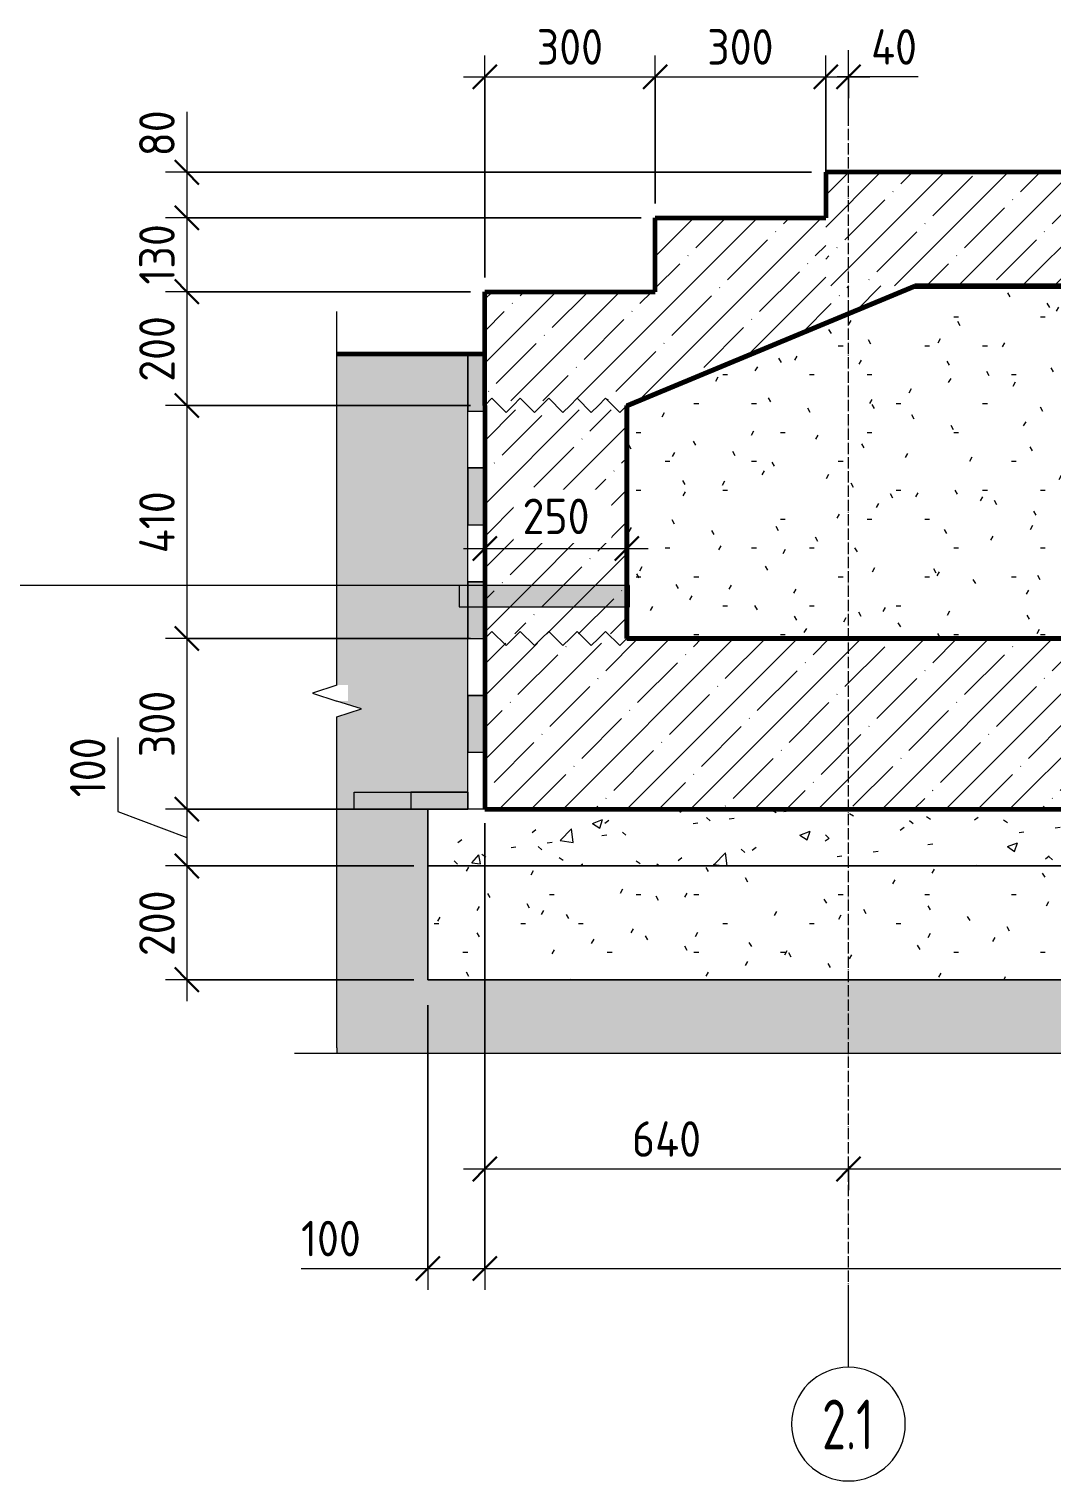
# Model space of a CAD drawing. Header units: millimetres. Extents: x 573 to 56472, y -2796 to 52567.
# Drawn here: x 12246 to 14046, y -2372 to 182 of the extents above; entities that cross this region are included whole.
import ezdxf

# ---------------------------------------------------------------- set-up
doc = ezdxf.new("R2010")
doc.units = ezdxf.units.MM
for name, pattern in [('01 Штриховая _2 мм_', [3, 2, -1]), ('01 Штриховая _4 мм_', [6, 3.5, -2.5]), ('02 Штрихпунктирная _20 мм_', [25, 20, -2.5, 0, -2.5])]:
    doc.linetypes.add(name, pattern=pattern)
for name, color, linetype, lineweight in [('AA_Dim', 7, 'Continuous', 9), ('AA_Dim-25', 7, 'Continuous', 9), ('AA_Linii', 7, 'Continuous', 9), ('AA_Oformlenie', 7, 'Continuous', 9), ('AA_Vinoska', 7, 'Continuous', 9), ('AF_Element', 7, 'Continuous', 20), ('AF_Element_Гидроизоляция', 253, 'Continuous', 20), ('AF_Lestnica', 7, '01 Штриховая _2 мм_', 9), ('AF_Perekritie', 7, 'Continuous', 60), ('AF_Perekritie_Гидроизоляция', 253, 'Continuous', 20), ('AF_Perekritie_Опалубка', 253, 'Continuous', 20), ('AF_Pokritie', 7, 'Continuous', 9), ('AF_Stena', 7, 'Continuous', 60), ('AF_Stena_Опалубка', 253, 'Continuous', 20), ('KR_Fundament', 7, 'Continuous', 20), ('Оси', 7, 'Continuous', 9)]:
    doc.layers.add(name, color=color, linetype=linetype, lineweight=lineweight)
doc.styles.add('ISOCPEUR_4', font='isocpeur.TTF', dxfattribs={"width": 0.7, "height": 87.5})
doc.styles.add('ISOCPEUR_5', font='isocpeur.TTF', dxfattribs={"width": 0.9, "height": 62.5})
doc.dimstyles.new('01_Точн_3_знака__непрозр__2', dxfattribs={"dimscale": 304.8, "dimtxt": 62.672186, "dimasz": 0.139436, "dimexe": 0.123031, "dimexo": 0.082021, "dimgap": 0.020505, "dimtad": 1, "dimdec": 3, "dimrnd": 0.001, "dimdsep": 46, "dimtxsty": 'ISOCPEUR_5', "dimblk1": 'OBLIQUE', "dimblk2": 'OBLIQUE', "dimsah": 1, "dimcen": 0.09, "dimdle": 0.123031, "dimazin": 0, "dimtfac": 1, "dimtdec": 4, "dimtix": 1, "dimtmove": 0, "dimatfit": 3, "dimfxl": 1, "dimtvp": 1, "dimtfill": 1, "dimtolj": 1, "dimtzin": 0, "dimlwd": 18, "dimlwe": 18, "dimarcsym": 2})
doc.dimstyles.new('03_Осевые_Точн_3_знака__прозр_', dxfattribs={"dimscale": 304.8, "dimtxt": 62.672186, "dimasz": 0.139436, "dimexe": 0.123031, "dimexo": 0.082021, "dimgap": 0.008202, "dimtad": 1, "dimdec": 3, "dimrnd": 0.001, "dimdsep": 46, "dimtxsty": 'ISOCPEUR_5', "dimblk1": 'OBLIQUE', "dimblk2": 'OBLIQUE', "dimsah": 1, "dimcen": 0.09, "dimdle": 0.123031, "dimazin": 0, "dimtfac": 1, "dimtdec": 4, "dimtix": 1, "dimtmove": 1, "dimatfit": 3, "dimfxl": 1, "dimtvp": 1, "dimtolj": 1, "dimtzin": 0, "dimlwd": 18, "dimlwe": 18, "dimarcsym": 2})
doc.dimstyles.new('03_Осевые_Точн_3_знака__прозр__1', dxfattribs={"dimscale": 304.8, "dimtxt": 62.672186, "dimasz": 0.139436, "dimexe": 0.123031, "dimexo": 0.082021, "dimgap": 0.008202, "dimtad": 1, "dimdec": 3, "dimrnd": 0.001, "dimdsep": 46, "dimtxsty": 'ISOCPEUR_5', "dimblk1": 'OBLIQUE', "dimblk2": 'OBLIQUE', "dimsah": 1, "dimcen": 0.09, "dimdle": 0.123031, "dimazin": 0, "dimtfac": 1, "dimtdec": 4, "dimtix": 1, "dimtmove": 0, "dimatfit": 3, "dimfxl": 1, "dimtvp": 1, "dimtolj": 1, "dimtzin": 0, "dimlwd": 18, "dimlwe": 18, "dimarcsym": 2})
pattern_1 = [(45, (14706.296, -680), (-56.1266, 56.1266), []), (45, (14762.42, -680), (-56.1266, 56.1266), [99.219, -19.844, 0.8382, -19.006])]
pattern_2 = [(0, (4018.137, -680), (203.2, 50.8), [8.382, -144.018, 8.382, -144.018, -812.8]), (0, (4018.137, -680), (203.2, 50.8), [-304.8, 8.382, -296.418, 8.382, -144.018, -355.6]), (0, (4018.137, -680), (203.2, 50.8), [-762, 8.382, -93.218, 8.382, -245.618]), (120, (4094.337, -654.6), (-145.5941, 150.5764), [8.382, -144.018, 8.382, -144.018, -812.8]), (120, (4094.337, -654.6), (-145.5941, 150.5764), [-304.8, 8.382, -296.418, 8.382, -144.018, -355.6]), (120, (4094.337, -654.6), (-145.5941, 150.5764), [-762, 8.382, -93.218, 8.382, -245.618]), (240, (4119.737, -553), (-57.6059, -201.3764), [8.382, -144.018, 8.382, -144.018, -812.8]), (240, (4119.737, -553), (-57.6059, -201.3764), [-304.8, 8.382, -296.418, 8.382, -144.018, -355.6]), (240, (4119.737, -553), (-57.6059, -201.3764), [-762, 8.382, -93.218, 8.382, -245.618])]

# ---------------------------------------------------------------- blocks, each defined once
blk = doc.blocks.new('Лестницы 1 - Лестницы 1-3665533-Сечение 1')
at = {"layer": 'AF_Lestnica', "linetype": 'Continuous'}
h = blk.add_hatch(dxfattribs=at)
h.set_pattern_fill('FP_2', color=256, style=0, pattern_type=2)
h.set_pattern_definition([(45, (4018.14, -680), (-56.1266, 56.1266), []), (45, (4074.264, -680), (-56.1266, 56.1266), [99.219, -19.844, 0.8382, -19.006])])
h.paths.add_polyline_path([(2610.1, -480), (3117, -270), (2960.1, -270), (2960.1, -150), (2660.1, -150), (2660.1, -280), (2360.1, -280), (2360.1, -472), (2610.1, -472)])
at = {"layer": 'AF_Lestnica'}
for p, q in [((2960.1, -150), (2660.1, -150)), ((2660.1, -150), (2660.1, -280)), ((2360.1, -280), (2360.1, -480)), ((2660.1, -280), (2360.1, -280)), ((2610.1, -480), (3117, -270))]:
    blk.add_line(p, q, dxfattribs=at)
blk = doc.blocks.new('Обобщенные модели 1 - Обобщенные модели 1-3680036-Сечение 1')
at = {"layer": 'AF_Element', "lineweight": 9}
h = blk.add_hatch(dxfattribs=at)
h.set_pattern_fill('FP_3', color=256, style=0, pattern_type=2)
h.set_pattern_definition(pattern_2)
h.paths.add_polyline_path([(2260.1, -1490), (5510.1, -1490), (5510.1, -1290), (2260.1, -1290)])
at = {"layer": 'AF_Element'}
for p, q in [((5510.1, -1290), (2260.1, -1290)), ((2260.1, -1290), (2260.1, -1490)), ((5510.1, -1490), (5510.1, -1290)), ((2260.1, -1490), (5510.1, -1490))]:
    blk.add_line(p, q, dxfattribs=at)
blk = doc.blocks.new('Грунт - Грунт-3689481-Сечение 1')
at = {"layer": 'AF_Perekritie', "lineweight": 9}
h = blk.add_hatch(dxfattribs=at)
h.set_pattern_fill('FP_3', color=256, style=0, pattern_type=2)
h.set_pattern_definition(pattern_2)
h.paths.add_polyline_path([(2610.1, -890), (5510.1, -890), (5510.1, -270), (3117, -270), (2610.1, -480), (2610.1, -882)])
at = {"layer": 'AF_Perekritie'}
for p, q in [((3117, -270), (2610.1, -480)), ((5510.1, -270), (3117, -270)), ((5510.1, -890), (5510.1, -270)), ((2610.1, -480), (2610.1, -890)), ((2610.1, -890), (5510.1, -890))]:
    blk.add_line(p, q, dxfattribs=at)
blk = doc.blocks.new('Последовательность узлов - 3мм масшт20 маскировка-904226-Сечение 1')
at = {"layer": 'AA_Oformlenie'}
for p, q in [((2360.1, -890), (2372.6, -877.5)), ((2397.6, -902.5), (2372.6, -877.5)), ((2410.1, -890), (2397.6, -902.5)), ((2410.1, -890), (2422.6, -877.5)), ((2447.6, -902.5), (2422.6, -877.5)), ((2460.1, -890), (2447.6, -902.5)), ((2460.1, -890), (2472.6, -877.5)), ((2497.6, -902.5), (2472.6, -877.5)), ((2510.1, -890), (2497.6, -902.5)), ((2510.1, -890), (2522.6, -877.5)), ((2547.6, -902.5), (2522.6, -877.5)), ((2560.1, -890), (2547.6, -902.5)), ((2560.1, -890), (2572.6, -877.5)), ((2597.6, -902.5), (2572.6, -877.5)), ((2610.1, -890), (2597.6, -902.5))]:
    blk.add_line(p, q, dxfattribs=at)
blk = doc.blocks.new('011_ЛинияОбрыва _ЭлУзла_Линия_ - Тип 1-3729635-Сечение 1')
at = {"layer": 'AA_Oformlenie'}
for p, q in [((2100.1, -971.8), (2100.1, -390)), ((2100.1, -1610), (2100.1, -1027.5))]:
    blk.add_line(p, q, dxfattribs=at)
blk = doc.blocks.new('011_ЛинияОбрыва _ЭлУзла_Линия_ - Тип 1-3729814-Сечение 1')
at = {"layer": 'AA_Oformlenie'}
for p, q in [((3936.9, -1620), (2100.1, -1620)), ((5830.1, -1620), (3992.6, -1620))]:
    blk.add_line(p, q, dxfattribs=at)
blk = doc.blocks.new('Последовательность узлов - М20-1713677-Сечение 1')
at = {"layer": 'AA_Oformlenie'}
for points in [[(2330.1, -490), (2360.1, -490), (2360.1, -390), (2330.1, -390)], [(2330.1, -690), (2360.1, -690), (2360.1, -590), (2330.1, -590)], [(2330.1, -890), (2360.1, -890), (2360.1, -790), (2330.1, -790)], [(2330.1, -1090), (2360.1, -1090), (2360.1, -990), (2330.1, -990)]]:
    blk.add_hatch(color=256, dxfattribs=at).paths.add_polyline_path(points)
for p, q in [((2360.1, -390), (2330.1, -390)), ((2330.1, -390), (2330.1, -490)), ((2330.1, -390), (2360.1, -390)), ((2330.1, -590), (2330.1, -390)), ((2360.1, -490), (2360.1, -390)), ((2360.1, -390), (2360.1, -590)), ((2330.1, -490), (2360.1, -490)), ((2360.1, -590), (2330.1, -590)), ((2360.1, -590), (2330.1, -590)), ((2330.1, -590), (2330.1, -690)), ((2330.1, -590), (2360.1, -590)), ((2330.1, -790), (2330.1, -590)), ((2360.1, -690), (2360.1, -590)), ((2360.1, -590), (2360.1, -790)), ((2330.1, -690), (2360.1, -690)), ((2360.1, -790), (2330.1, -790)), ((2360.1, -790), (2330.1, -790)), ((2330.1, -790), (2330.1, -890)), ((2330.1, -790), (2360.1, -790)), ((2330.1, -990), (2330.1, -790)), ((2360.1, -890), (2360.1, -790)), ((2360.1, -790), (2360.1, -990)), ((2330.1, -890), (2360.1, -890)), ((2360.1, -990), (2330.1, -990)), ((2360.1, -990), (2330.1, -990)), ((2330.1, -990), (2330.1, -1090)), ((2330.1, -990), (2360.1, -990)), ((2330.1, -1190), (2330.1, -990)), ((2360.1, -1090), (2360.1, -990)), ((2360.1, -990), (2360.1, -1190)), ((2330.1, -1090), (2360.1, -1090)), ((2360.1, -1190), (2330.1, -1190))]:
    blk.add_line(p, q, dxfattribs=at)
blk = doc.blocks.new('Последовательность узлов - М20-V1-Сечение 1')
at = {"layer": 'AA_Oformlenie'}
blk.add_hatch(color=256, dxfattribs=at).paths.add_polyline_path([(2330.1, -1190), (2330.1, -1160), (2230.1, -1160), (2230.1, -1190)])
for p, q in [((2130.1, -1160), (2330.1, -1160)), ((2130.1, -1190), (2130.1, -1160)), ((2330.1, -1160), (2230.1, -1160)), ((2230.1, -1160), (2230.1, -1190)), ((2330.1, -1190), (2330.1, -1160)), ((2330.1, -1160), (2330.1, -1190)), ((2330.1, -1190), (2130.1, -1190)), ((2230.1, -1190), (2330.1, -1190))]:
    blk.add_line(p, q, dxfattribs=at)
blk = doc.blocks.new('Ось сетки - d_4мм-2765513-Сечение 1')
at = {"layer": 'Оси'}
for start, end in [(0, 180), (0, 180), (180, 360), (180, 360)]:
    blk.add_arc((3000.1, -2271.6), 100, start, end, dxfattribs=at)
blk = doc.blocks.new('DIMBLOCK36-Сечение 1')
at = {"layer": 'AA_Dim-25', "lineweight": 18}
for p, q in [((12524.1, 36), (12524.1, -67)), ((12524.1, -32.5), (12524.1, -150)), ((13623.2, -70), (12486.6, -70)), ((12524.1, -67), (12524.1, -110)), ((12524.1, -70), (13623.2, -70)), ((13323.2, -150), (12486.6, -150)), ((12524.1, -150), (13323.2, -150))]:
    blk.add_line(p, q, dxfattribs=at)
at = {"layer": 'AA_Dim-25', "lineweight": 30}
for p, q in [((12524.1, -70), (12502.8, -48.8)), ((12524.1, -70), (12545.3, -91.3)), ((12524.1, -150), (12502.8, -128.8)), ((12524.1, -150), (12545.3, -171.2))]:
    blk.add_line(p, q, dxfattribs=at)
at = {"layer": 'AA_Dim-25', "color": 0, "lineweight": 18, "insert": (12440.2, -42), "char_height": 62.5, "width": 93.654, "attachment_point": 1, "rotation": 90, "line_spacing_factor": 1.135194, "style": 'ISOCPEUR_5'}
blk.add_mtext('80', dxfattribs=at)
blk = doc.blocks.new('_Oblique')
at = {"color": 0, "linetype": 'ByBlock', "lineweight": -2}
blk.add_line((-0.5, -0.5), (0.5, 0.5), dxfattribs=at)
blk = doc.blocks.new('DIMBLOCK37-Сечение 1')
at = {"layer": 'AA_Dim-25', "lineweight": 18}
for p, q in [((13323.2, -150), (12486.6, -150)), ((12524.1, -150), (12524.1, -280)), ((12524.1, -150), (13323.2, -150)), ((13023.2, -280), (12486.6, -280)), ((12524.1, -280), (13023.2, -280))]:
    blk.add_line(p, q, dxfattribs=at)
at = {"layer": 'AA_Dim-25', "lineweight": 30}
for p, q in [((12524.1, -150), (12502.8, -128.8)), ((12524.1, -150), (12545.3, -171.2)), ((12524.1, -280), (12502.8, -258.8)), ((12524.1, -280), (12545.3, -301.3))]:
    blk.add_line(p, q, dxfattribs=at)
at = {"layer": 'AA_Dim-25', "color": 0, "lineweight": 18, "insert": (12440.2, -267.6), "char_height": 62.5, "width": 126.29, "attachment_point": 1, "rotation": 90, "line_spacing_factor": 1.135194, "style": 'ISOCPEUR_5'}
blk.add_mtext('130', dxfattribs=at)
blk = doc.blocks.new('DIMBLOCK38-Сечение 1')
at = {"layer": 'AA_Dim-25', "lineweight": 18}
for p, q in [((13023.2, -280), (12486.6, -280)), ((12524.1, -280), (12524.1, -480)), ((12524.1, -280), (13023.2, -280)), ((13023.2, -480), (12486.6, -480)), ((12524.1, -480), (13023.2, -480))]:
    blk.add_line(p, q, dxfattribs=at)
at = {"layer": 'AA_Dim-25', "lineweight": 30}
for p, q in [((12524.1, -280), (12502.8, -258.8)), ((12524.1, -280), (12545.3, -301.3)), ((12524.1, -480), (12502.8, -458.8)), ((12524.1, -480), (12545.3, -501.3))]:
    blk.add_line(p, q, dxfattribs=at)
at = {"layer": 'AA_Dim-25', "color": 0, "lineweight": 18, "insert": (12440.2, -438.5), "char_height": 62.5, "width": 140.48, "attachment_point": 1, "rotation": 90, "line_spacing_factor": 1.135194, "style": 'ISOCPEUR_5'}
blk.add_mtext('200', dxfattribs=at)
blk = doc.blocks.new('DIMBLOCK39-Сечение 1')
at = {"layer": 'AA_Dim-25', "lineweight": 30}
for p, q in [((12524.1, -480), (12502.8, -458.8)), ((12524.1, -480), (12545.3, -501.3)), ((12524.1, -890), (12502.8, -868.8)), ((12524.1, -890), (12545.3, -911.3))]:
    blk.add_line(p, q, dxfattribs=at)
at = {"layer": 'AA_Dim-25', "lineweight": 18}
for p, q in [((13023.2, -480), (12486.6, -480)), ((12524.1, -480), (12524.1, -890)), ((12524.1, -480), (13023.2, -480)), ((13023.2, -890), (12486.6, -890)), ((12524.1, -890), (13023.2, -890))]:
    blk.add_line(p, q, dxfattribs=at)
at = {"layer": 'AA_Dim-25', "color": 0, "lineweight": 18, "insert": (12440.2, -740), "char_height": 62.5, "width": 131.966, "attachment_point": 1, "rotation": 90, "line_spacing_factor": 1.135194, "style": 'ISOCPEUR_5'}
blk.add_mtext('410', dxfattribs=at)
blk = doc.blocks.new('DIMBLOCK40-Сечение 1')
at = {"layer": 'AA_Dim-25', "lineweight": 18}
for p, q in [((13023.2, -890), (12486.6, -890)), ((12524.1, -890), (12524.1, -1190)), ((12524.1, -890), (13023.2, -890)), ((12923.2, -1190), (12486.6, -1190)), ((12524.1, -1190), (12923.2, -1190))]:
    blk.add_line(p, q, dxfattribs=at)
at = {"layer": 'AA_Dim-25', "lineweight": 30}
for p, q in [((12524.1, -890), (12502.8, -868.8)), ((12524.1, -890), (12545.3, -911.3)), ((12524.1, -1190), (12502.8, -1168.8)), ((12524.1, -1190), (12545.3, -1211.2))]:
    blk.add_line(p, q, dxfattribs=at)
at = {"layer": 'AA_Dim-25', "color": 0, "lineweight": 18, "insert": (12440.2, -1098.5), "char_height": 62.5, "width": 140.48, "attachment_point": 1, "rotation": 90, "line_spacing_factor": 1.135194, "style": 'ISOCPEUR_5'}
blk.add_mtext('300', dxfattribs=at)
blk = doc.blocks.new('DIMBLOCK41-Сечение 1')
at = {"layer": 'AA_Dim-25', "lineweight": 18}
for p, q in [((12402.4, -1063.9), (12402.4, -1194.1)), ((12402.4, -1194.1), (12524.1, -1240)), ((12923.2, -1190), (12486.6, -1190)), ((12524.1, -1190), (12524.1, -1290)), ((12524.1, -1190), (12923.2, -1190)), ((12923.2, -1290), (12486.6, -1290)), ((12524.1, -1290), (12923.2, -1290))]:
    blk.add_line(p, q, dxfattribs=at)
at = {"layer": 'AA_Dim-25', "lineweight": 30}
for p, q in [((12524.1, -1190), (12502.8, -1168.8)), ((12524.1, -1190), (12545.3, -1211.2)), ((12524.1, -1290), (12502.8, -1268.8)), ((12524.1, -1290), (12545.3, -1311.2))]:
    blk.add_line(p, q, dxfattribs=at)
at = {"layer": 'AA_Dim-25', "color": 0, "lineweight": 18, "insert": (12318.4, -1169.1), "char_height": 62.5, "width": 126.29, "attachment_point": 1, "rotation": 90, "line_spacing_factor": 1.135194, "style": 'ISOCPEUR_5'}
blk.add_mtext('100', dxfattribs=at)
blk = doc.blocks.new('DIMBLOCK42-Сечение 1')
at = {"layer": 'AA_Dim-25', "lineweight": 30}
for p, q in [((12524.1, -1290), (12502.8, -1268.8)), ((12524.1, -1290), (12545.3, -1311.2)), ((12524.1, -1490), (12502.8, -1468.8)), ((12524.1, -1490), (12545.3, -1511.2))]:
    blk.add_line(p, q, dxfattribs=at)
at = {"layer": 'AA_Dim-25', "lineweight": 18}
for p, q in [((12923.2, -1290), (12486.6, -1290)), ((12524.1, -1290), (12524.1, -1527.5)), ((12524.1, -1290), (12923.2, -1290)), ((12923.2, -1490), (12486.6, -1490)), ((12524.1, -1490), (12923.2, -1490))]:
    blk.add_line(p, q, dxfattribs=at)
at = {"layer": 'AA_Dim-25', "color": 0, "lineweight": 18, "insert": (12440.2, -1448.5), "char_height": 62.5, "width": 140.48, "attachment_point": 1, "rotation": 90, "line_spacing_factor": 1.135194, "style": 'ISOCPEUR_5'}
blk.add_mtext('200', dxfattribs=at)
blk = doc.blocks.new('DIMBLOCK44-Сечение 1')
at = {"layer": 'AA_Dim-25', "lineweight": 18}
for p, q in [((13048.2, -1215), (13048.2, -2035.4)), ((13048.2, -1997.9), (13048.2, -1215)), ((12948.2, -1534.8), (12948.2, -2035.4)), ((12948.2, -1997.9), (12948.2, -1534.8)), ((12725, -1997.9), (12855.2, -1997.9)), ((12855.2, -1997.9), (12998.2, -1997.9)), ((12910.7, -1997.9), (13048.2, -1997.9))]:
    blk.add_line(p, q, dxfattribs=at)
at = {"layer": 'AA_Dim-25', "lineweight": 30}
for p, q in [((12948.2, -1997.9), (12969.5, -1976.7)), ((13048.2, -1997.9), (13069.5, -1976.7)), ((12948.2, -1997.9), (12927, -2019.2)), ((13048.2, -1997.9), (13027, -2019.2))]:
    blk.add_line(p, q, dxfattribs=at)
at = {"layer": 'AA_Dim-25', "color": 0, "lineweight": 18, "insert": (12725, -1914), "char_height": 62.5, "width": 126.29, "attachment_point": 1, "line_spacing_factor": 1.135194, "style": 'ISOCPEUR_5'}
blk.add_mtext('100', dxfattribs=at)
blk = doc.blocks.new('DIMBLOCK45-Сечение 1')
at = {"layer": 'AA_Dim-25', "lineweight": 18}
for p, q in [((13048.2, -1215), (13048.2, -2035.4)), ((13048.2, -1997.9), (13048.2, -1215)), ((16198.2, -1534.8), (16198.2, -2035.4)), ((16198.2, -1997.9), (16198.2, -1534.8)), ((13048.2, -1997.9), (16235.7, -1997.9))]:
    blk.add_line(p, q, dxfattribs=at)
at = {"layer": 'AA_Dim-25', "lineweight": 30}
for p, q in [((13048.2, -1997.9), (13069.5, -1976.7)), ((16198.2, -1997.9), (16219.5, -1976.7)), ((13048.2, -1997.9), (13027, -2019.2)), ((16198.2, -1997.9), (16177, -2019.2))]:
    blk.add_line(p, q, dxfattribs=at)
at = {"layer": 'AA_Dim-25', "color": 0, "lineweight": 18, "insert": (14551.1, -1914), "char_height": 62.5, "width": 173.117, "attachment_point": 1, "line_spacing_factor": 1.135194, "style": 'ISOCPEUR_5'}
blk.add_mtext('3150', dxfattribs=at)
blk = doc.blocks.new('DIMBLOCK46-Сечение 1')
at = {"layer": 'AA_Dim-25', "lineweight": 18}
for p, q in [((13048.2, -1215), (13048.2, -1860.4)), ((13048.2, -1822.9), (13048.2, -1215)), ((13010.7, -1822.9), (13688.2, -1822.9)), ((13688.2, -1817.9), (13688.2, -1860.4)), ((13688.2, -1822.9), (13688.2, -1817.9))]:
    blk.add_line(p, q, dxfattribs=at)
at = {"layer": 'AA_Dim-25', "lineweight": 30}
for p, q in [((13048.2, -1822.9), (13069.5, -1801.7)), ((13688.2, -1822.9), (13709.5, -1801.7)), ((13048.2, -1822.9), (13027, -1844.2)), ((13688.2, -1822.9), (13667, -1844.2))]:
    blk.add_line(p, q, dxfattribs=at)
at = {"layer": 'AA_Dim-25', "color": 0, "lineweight": 18, "insert": (13307.3, -1739), "char_height": 62.5, "width": 146.156, "attachment_point": 1, "line_spacing_factor": 1.135194, "style": 'ISOCPEUR_5'}
blk.add_mtext('640', dxfattribs=at)
blk = doc.blocks.new('DIMBLOCK47-Сечение 1')
at = {"layer": 'AA_Dim-25', "lineweight": 18}
for p, q in [((16198.2, -1215), (16198.2, -1860.4)), ((16198.2, -1822.9), (16198.2, -1215)), ((13688.2, -1817.9), (13688.2, -1860.4)), ((13688.2, -1822.9), (13688.2, -1817.9)), ((13688.2, -1822.9), (16235.7, -1822.9))]:
    blk.add_line(p, q, dxfattribs=at)
at = {"layer": 'AA_Dim-25', "lineweight": 30}
for p, q in [((13688.2, -1822.9), (13709.5, -1801.7)), ((16198.2, -1822.9), (16219.5, -1801.7)), ((13688.2, -1822.9), (13667, -1844.2)), ((16198.2, -1822.9), (16177, -1844.2))]:
    blk.add_line(p, q, dxfattribs=at)
at = {"layer": 'AA_Dim-25', "color": 0, "lineweight": 18, "insert": (14871.1, -1739), "char_height": 62.5, "width": 173.117, "attachment_point": 1, "line_spacing_factor": 1.135194, "style": 'ISOCPEUR_5'}
blk.add_mtext('2510', dxfattribs=at)
blk = doc.blocks.new('DIMBLOCK48-Сечение 1')
at = {"layer": 'AA_Dim-25', "lineweight": 18}
for p, q in [((13048.2, -255), (13048.2, 135.3)), ((13348.2, -125), (13348.2, 135.3)), ((13010.7, 97.8), (13348.2, 97.8)), ((13048.2, 97.8), (13048.2, -255)), ((13348.2, 97.8), (13348.2, -125))]:
    blk.add_line(p, q, dxfattribs=at)
at = {"layer": 'AA_Dim-25', "lineweight": 30}
for p, q in [((13048.2, 97.8), (13069.5, 119)), ((13348.2, 97.8), (13369.5, 119)), ((13048.2, 97.8), (13027, 76.5)), ((13348.2, 97.8), (13327, 76.5))]:
    blk.add_line(p, q, dxfattribs=at)
at = {"layer": 'AA_Dim-25', "color": 0, "lineweight": 18, "insert": (13139.7, 181.7), "char_height": 62.5, "width": 140.48, "attachment_point": 1, "line_spacing_factor": 1.135194, "style": 'ISOCPEUR_5'}
blk.add_mtext('300', dxfattribs=at)
blk = doc.blocks.new('DIMBLOCK49-Сечение 1')
at = {"layer": 'AA_Dim-25', "lineweight": 18}
for p, q in [((13348.2, -125), (13348.2, 135.3)), ((13648.2, -125), (13648.2, 135.3)), ((13348.2, 97.8), (13648.2, 97.8)), ((13348.2, 97.8), (13348.2, -125)), ((13648.2, 97.8), (13648.2, -125))]:
    blk.add_line(p, q, dxfattribs=at)
at = {"layer": 'AA_Dim-25', "lineweight": 30}
for p, q in [((13348.2, 97.8), (13369.5, 119)), ((13648.2, 97.8), (13669.5, 119)), ((13348.2, 97.8), (13327, 76.5)), ((13648.2, 97.8), (13627, 76.5))]:
    blk.add_line(p, q, dxfattribs=at)
at = {"layer": 'AA_Dim-25', "color": 0, "lineweight": 18, "insert": (13439.7, 181.7), "char_height": 62.5, "width": 140.48, "attachment_point": 1, "line_spacing_factor": 1.135194, "style": 'ISOCPEUR_5'}
blk.add_mtext('300', dxfattribs=at)
blk = doc.blocks.new('DIMBLOCK50-Сечение 1')
at = {"layer": 'AA_Dim-25', "lineweight": 18}
for p, q in [((13648.2, -125), (13648.2, 135.3)), ((13688.2, 102.8), (13688.2, 60.3)), ((13688.2, 97.8), (13688.2, 102.8)), ((13648.2, 97.8), (13725.7, 97.8)), ((13648.2, 97.8), (13648.2, -125)), ((13703, 97.8), (13668.2, 97.8)), ((13810.8, 97.8), (13703, 97.8))]:
    blk.add_line(p, q, dxfattribs=at)
at = {"layer": 'AA_Dim-25', "lineweight": 30}
for p, q in [((13648.2, 97.8), (13669.5, 119)), ((13688.2, 97.8), (13709.5, 119)), ((13648.2, 97.8), (13627, 76.5)), ((13688.2, 97.8), (13667, 76.5))]:
    blk.add_line(p, q, dxfattribs=at)
at = {"layer": 'AA_Dim-25', "color": 0, "lineweight": 18, "insert": (13728, 181.7), "char_height": 62.5, "width": 99.33, "attachment_point": 1, "line_spacing_factor": 1.135194, "style": 'ISOCPEUR_5'}
blk.add_mtext('40', dxfattribs=at)
blk = doc.blocks.new('DIMBLOCK52-Сечение 1')
at = {"layer": 'AA_Dim-25', "lineweight": 30}
for p, q in [((13048.2, -731.6), (13069.5, -710.3)), ((13298.2, -731.6), (13319.5, -710.3)), ((13048.2, -731.6), (13027, -752.8)), ((13298.2, -731.6), (13277, -752.8))]:
    blk.add_line(p, q, dxfattribs=at)
at = {"layer": 'AA_Dim-25', "lineweight": 18}
for p, q in [((13010.7, -731.6), (13335.7, -731.6)), ((13048.2, -726.5), (13048.2, -769.1)), ((13048.2, -731.6), (13048.2, -726.5)), ((13298.2, -726.5), (13298.2, -769.1)), ((13298.2, -731.6), (13298.2, -726.5))]:
    blk.add_line(p, q, dxfattribs=at)
at = {"layer": 'AA_Dim-25', "color": 0, "lineweight": 18, "insert": (13114.7, -643.9), "char_height": 62.5, "width": 140.48, "attachment_point": 1, "line_spacing_factor": 1.135194, "style": 'ISOCPEUR_5', "bg_fill": 3, "box_fill_scale": 1.25, "bg_fill_color": 256, "bg_fill_true_color": 13158600, "bg_fill_transparency": 0}
blk.add_mtext('250', dxfattribs=at)
blk = doc.blocks.new('010_Флажок - ГИ_МФ_стена-3863374-Сечение 1')
at = {"layer": 'AA_Vinoska'}
blk.add_hatch(color=256, dxfattribs=at).paths.add_polyline_path([(2314.8, -834.3), (2314.8, -796.8), (2614.8, -796.8), (2614.8, -834.3)])
for p, q in [((-1510.2, -796.8), (1489.8, -796.8)), ((2614.8, -796.8), (1489.8, -796.8)), ((1489.8, -971.8), (1489.8, -796.8)), ((2614.8, -796.8), (2314.8, -796.8)), ((2314.8, -796.8), (2314.8, -834.3)), ((2614.8, -834.3), (2614.8, -796.8)), ((2314.8, -834.3), (2614.8, -834.3)), ((-1510.2, -971.8), (1489.8, -971.8)), ((1489.8, -1146.8), (1489.8, -971.8)), ((-1510.2, -1146.8), (1489.8, -1146.8))]:
    blk.add_line(p, q, dxfattribs=at)

msp = doc.modelspace()

# ---------------------------------------------------------------- hatches: boundary and pattern name
at = {"layer": 'AA_Oformlenie'}
h = msp.add_hatch(dxfattribs=at)
h.set_pattern_fill('FP_5', color=250, style=0, pattern_type=2)
h.set_pattern_definition([(228.013, (14889.176, -426), (-2031.99144, -2286.00794), [34.172, -3383.048]), (184.97, (14866.316, -451.4), (3047.99862, 254.013734), [58.64, -5805.405]), (132.51, (14807.896, -456.48), (2539.97812, -2794.01959), [41.348, -4093.472]), (267.274, (14708.836, -519.98), (253.97289, 5080.00167), [53.4, -5286.644]), (292.834, (14706.296, -573.32), (-1270.018216, 3047.992396), [52.363, -5183.981]), (357.274, (14726.616, -621.58), (-5080.00167, 253.97289), [53.4, -5286.644]), (37.694, (14779.956, -624.12), (-3302.01103, -2539.986107), [70.619, -6991.312]), (72.255, (14835.836, -580.94), (1778.03156, 5587.989563), [66.672, -6600.526]), (121.43, (14856.156, -517.44), (-2032.025225, 3301.98444), [53.581, -5304.555]), (175.236, (14828.216, -471.72), (2793.99806, -254.01689), [61.171, -2997.394]), (222.397, (14767.256, -466.64), (-3048.021364, -2793.976117), [79.108, -7831.677]), (138.814, (14960.296, -522.52), (-1777.99827, 1524.00296), [27, -2673.056]), (171.469, (14939.976, -504.74), (3301.99806, -508.01404), [51.368, -5085.464]), (225, (14889.18, -497.12), (3e-14, -254), [35.92, -323.29]), (203.199, (14871.396, -466.64), (1269.99626, 508.00885), [19.344, -1915.062]), (291.801, (14853.616, -474.26), (-253.9944, 762.00245), [27.357, -1340.475]), (30.964, (14863.776, -499.66), (761.9973, 508.0033), [44.432, -1436.63]), (161.565, (14901.876, -476.8), (507.9998, -254.0006), [32.13, -771.09]), (16.389, (14706.296, -474.26), (2540.00709, 761.97597), [45.009, -4455.883]), (70.346, (14749.476, -461.56), (-1016.00879, -2793.99714), [37.76, -3738.222]), (293.199, (14901.876, -426), (-508.00885, 1269.99626), [38.688, -1895.718]), (343.61, (14917.116, -461.56), (-2539.99379, 762.0203), [45.009, -4455.883]), (339.444, (14706.296, -631.74), (-1270.0008, 507.99866), [43.404, -2126.773]), (294.775, (14746.936, -646.98), (-1269.9931, 2794.0027), [36.367, -3600.359]), (66.801, (14904.416, -680), (508.00885, 1269.99626), [38.688, -1895.718]), (17.354, (14919.656, -644.44), (-3302.00006, -1015.99885), [42.578, -4215.238]), (69.444, (14779.956, -680), (-507.99866, -1270.0008), [21.702, -2148.475]), (101.31, (14889.176, -680), (-254.0008, 1016.0003), [12.951, -1282.199]), (165.964, (14886.636, -667.3), (762.0014, -253.9968), [52.363, -994.905]), (186.009, (14835.836, -654.6), (2540.00024, 253.99973), [48.527, -4804.136]), (303.69, (14863.776, -522.52), (-253.9991, 508), [36.632, -879.178]), (353.157, (14884.096, -553), (4317.998074, -508.016712), [63.956, -6331.601]), (60.945, (14947.596, -560.62), (-1016.01265, -1777.99294), [26.151, -2588.939]), (90, (14960.3, -537.76), (-254, 254), [15.24, -238.76]), (120.256, (14830.756, -646.98), (1015.98679, -1778.00772), [35.287, -3493.394]), (48.013, (14812.976, -616.5), (2031.99144, 2286.00794), [68.344, -3348.876]), (0, (14858.7, -565.7), (254, 254), [66.04, -187.96]), (325.305, (14924.736, -565.7), (-2540.00538, 1777.99317), [40.161, -3975.932]), (254.055, (14957.756, -588.56), (-253.9927, -1016.00235), [36.983, -1812.165]), (207.646, (14947.596, -624.12), (-4825.999284, -2540.001884), [60.215, -5961.246]), (175.426, (14894.256, -652.06), (-3301.999344, 254.004155), [63.703, -6306.585])])
h.paths.add_polyline_path([(14653.2203, -1620), (14666.9703, -1576.6987), (14680.7203, -1620), (16218.2203, -1620), (16218.2203, -70), (16198.2203, -70), (16198.2203, -1490), (12948.2203, -1490), (12948.2203, -1190), (12918.2203, -1190), (12918.2203, -1160), (13018.2203, -1160), (13018.2203, -390), (12788.2203, -390), (12788.2203, -971.8457), (12807.8467, -971.8457), (12807.8467, -1000), (12788.2203, -1000), (12831.5216, -1013.75), (12788.2203, -1027.5), (12788.2203, -1620), (14625.066, -1620), (14625.066, -1600.3736), (14653.2203, -1600.3736)])
at = {"layer": 'AF_Perekritie', "lineweight": 9}
h = msp.add_hatch(dxfattribs=at)
h.set_pattern_fill('FP_2', color=256, style=0, pattern_type=2)
h.set_pattern_definition(pattern_1)
h.paths.add_polyline_path([(13648.2203, -270), (16198.2203, -270), (16198.2203, -70), (13648.2203, -70)])
h = msp.add_hatch(dxfattribs=at)
h.set_pattern_fill('FP_2', color=256, style=0, pattern_type=2)
h.set_pattern_definition(pattern_1)
h.paths.add_polyline_path([(16155.3632, -1190), (16198.2203, -1190), (16198.2203, -890), (13298.2203, -890), (13298.2203, -898), (13048.2203, -898), (13048.2203, -1190), (14201.5289, -1190)])
at = {"layer": 'AF_Pokritie'}
h = msp.add_hatch(dxfattribs=at)
h.set_pattern_fill('FP_4', color=256, style=0, pattern_type=2)
h.set_pattern_definition([(50, (14706.3, -680), (182.185, -15.939), [19.05, -209.55]), (355, (14706.3, -680), (-35.242, 191.057), [15.24, -167.64]), (100.451, (14721.48, -681.33), (146.943, 175.117), [16.19, -178.09]), (46.184, (14706.3, -629.2), (271.08, -42.043), [28.575, -314.325]), (96.636, (14728.89, -632.7), (237.403, 247.427), [24.285, -267.135]), (351.184, (14706.3, -629.2), (237.405, 247.425), [22.86, -251.46]), (21, (14731.7, -641.9), (151.615, -102.266), [19.05, -209.55]), (326, (14731.7, -641.9), (61.802, 184.188), [15.24, -167.64]), (71.451, (14744.33, -650.42), (213.417, 81.921), [16.19, -178.09]), (37.5, (14706.296, -680), (3.0883, 84.555), [8.382, -157.226, 8.382, -161.798, -168.275]), (37.5, (14706.296, -680), (3.0883, 84.555), [-335.788, 8.382, -159.893]), (7.5, (14706.3, -680), (66.8194, 100.1807), [8.382, -88.646, 8.382, -153.416, -64.135]), (7.5, (14706.3, -680), (66.8194, 100.1807), [-258.826, 8.382, -55.753]), (327.5, (14649.654, -680), (135.5905, -5.729), [8.382, -55.118, 8.382, -189.738, -262.89]), (327.5, (14649.654, -680), (135.5905, -5.729), [-261.62, 8.382, -254.508]), (317.5, (14624.25, -680), (148.129, 25.427), [8.382, -74.168, 8.382, -123.19, -186.69]), (317.5, (14624.25, -680), (148.129, 25.427), [-214.122, 8.382, -178.308])])
h.paths.add_polyline_path([(16169.6489, -1290), (16198.2203, -1290), (16198.2203, -1190), (12948.2203, -1190), (12948.2203, -1290), (14201.5289, -1290)])
at = {"layer": 'AF_Stena', "lineweight": 9}
h = msp.add_hatch(dxfattribs=at)
h.set_pattern_fill('FP_2', color=256, style=0, pattern_type=2)
h.set_pattern_definition(pattern_1)
h.paths.add_polyline_path([(13298.2203, -882), (13298.2203, -488), (13048.2203, -488), (13048.2203, -882), (13248.2203, -882)])

# ---------------------------------------------------------------- linework, layer by layer
at = {"layer": 'AA_Linii', "lineweight": 60}
for p, q in [((13648.2203, -70), (13648.2203, -150)), ((13348.2203, -280), (13348.2203, -150)), ((13348.2203, -150), (13648.2203, -150)), ((13048.2203, -480), (13048.2203, -280)), ((13048.2203, -280), (13348.2203, -280)), ((13048.2203, -390), (12788.2203, -390))]:
    msp.add_line(p, q, dxfattribs=at)
at = {"layer": 'AA_Linii', "lineweight": 20}
msp.add_line((13298.2203, -480), (13805.2051, -270), dxfattribs=at)
at = {"layer": 'AA_Linii'}
for p, q in [((13018.2203, -390), (12788.2203, -390)), ((13018.2203, -1160), (13018.2203, -390)), ((12948.2203, -1160), (13018.2203, -1160)), ((12948.2203, -1490), (12948.2203, -1190)), ((16198.2203, -1490), (12948.2203, -1490))]:
    msp.add_line(p, q, dxfattribs=at)
at = {"layer": 'AA_Vinoska'}
for p, q in [((12788.2203, -390), (12788.2203, -315)), ((12788.2203, -971.8457), (12744.8952, -985.9228)), ((12744.8952, -985.9228), (12788.2203, -1000)), ((12831.5216, -1013.75), (12788.2203, -1000)), ((12788.2203, -1027.5), (12831.5216, -1013.75)), ((12788.2203, -1620), (12713.2203, -1620)), ((12788.2203, -1610), (12788.2203, -1620))]:
    msp.add_line(p, q, dxfattribs=at)
at = {"layer": 'AF_Perekritie_Гидроизоляция', "lineweight": 60}
for p, q in [((13805.2051, -270), (13298.2203, -480)), ((13298.2203, -481.0824), (13805.2051, -271.0824)), ((16198.2203, -270), (13805.2051, -270)), ((13805.2051, -270), (13805.2051, -271)), ((13805.2051, -271.0824), (13805.2051, -270)), ((13805.2051, -271), (16198.2203, -271)), ((13298.2203, -480), (13298.2203, -481.0824))]:
    msp.add_line(p, q, dxfattribs=at)
at = {"layer": 'AF_Perekritie_Опалубка', "lineweight": 60}
msp.add_line((16198.2203, -70), (13648.2203, -70), dxfattribs=at)
at = {"layer": 'AF_Pokritie', "lineweight": 20}
for p, q in [((16198.2203, -1190), (12948.2203, -1190)), ((12948.2203, -1190), (12948.2203, -1290)), ((12948.2203, -1290), (16198.2203, -1290))]:
    msp.add_line(p, q, dxfattribs=at)
at = {"layer": 'AF_Stena_Опалубка', "lineweight": 60}
for p, q in [((13048.2203, -480), (13048.2203, -890)), ((13298.2203, -890), (13298.2203, -480))]:
    msp.add_line(p, q, dxfattribs=at)
at = {"layer": 'KR_Fundament', "lineweight": 60}
for p, q in [((13048.2203, -890), (13048.2203, -1190)), ((16198.2203, -890), (13298.2203, -890)), ((13048.2203, -1190), (16198.2203, -1190))]:
    msp.add_line(p, q, dxfattribs=at)
at = {"layer": 'Оси'}
for p, q in [((13688.2203, 19.9935), (13688.2203, 144.9935)), ((13688.2203, -2171.5581), (13688.2203, -2046.5581))]:
    msp.add_line(p, q, dxfattribs=at)
at = {"layer": 'Оси', "linetype": '02 Штрихпунктирная _20 мм_'}
msp.add_line((13688.2203, -2046.5581), (13688.2203, 19.9935), dxfattribs=at)

# ---------------------------------------------------------------- block references
at = {"layer": 'AA_Oformlenie'}
for name, p in [('011_ЛинияОбрыва _ЭлУзла_Линия_ - Тип 1-3729635-Сечение 1', (10688.1587, 0)), ('Последовательность узлов - М20-1713677-Сечение 1', (10688.1587, 0)), ('Последовательность узлов - 3мм масшт20 маскировка-904226-Сечение 1', (10688.1587, 410)), ('Последовательность узлов - 3мм масшт20 маскировка-904226-Сечение 1', (10688.1587, 0)), ('Последовательность узлов - М20-V1-Сечение 1', (10688.1587, 0)), ('011_ЛинияОбрыва _ЭлУзла_Линия_ - Тип 1-3729814-Сечение 1', (10688.1587, 0))]:
    msp.add_blockref(name, p, dxfattribs=at)
at = {"layer": 'AA_Vinoska'}
msp.add_blockref('010_Флажок - ГИ_МФ_стена-3863374-Сечение 1', (10688.1587, 0), dxfattribs=at)
at = {"layer": 'AF_Element_Гидроизоляция'}
msp.add_blockref('Обобщенные модели 1 - Обобщенные модели 1-3680036-Сечение 1', (10688.1587, 0), dxfattribs=at)
at = {"layer": 'AF_Lestnica'}
msp.add_blockref('Лестницы 1 - Лестницы 1-3665533-Сечение 1', (10688.1587, 0), dxfattribs=at)
at = {"layer": 'AF_Perekritie', "linetype": '01 Штриховая _4 мм_', "lineweight": 20}
msp.add_blockref('Грунт - Грунт-3689481-Сечение 1', (10688.1587, 0), dxfattribs=at)
at = {"layer": 'Оси'}
msp.add_blockref('Ось сетки - d_4мм-2765513-Сечение 1', (10688.1587, 0), dxfattribs=at)

# ---------------------------------------------------------------- texts
at = {"layer": 'Оси', "insert": (13641.9001, -2228.443), "char_height": 87.5, "width": 112.23625, "attachment_point": 1, "style": 'ISOCPEUR_4'}
msp.add_mtext('2.1', dxfattribs=at)

# ---------------------------------------------------------------- dimensions: what is measured, and where the dimension line sits
at = {"layer": 'AA_Dim', "lineweight": 18}
for base, p1, p2, override, picture, middle in [((13348.2203, 97.7663), (13048.2203, -280), (13348.2203, -150), {"dimpost": '<>', "dimfxl": 326.955654}, 'DIMBLOCK48-Сечение 1', (13198.2203, 131.5163)), ((13648.2203, 97.7663), (13348.2203, -150), (13648.2203, -150), {"dimpost": '<>', "dimfxl": 300}, 'DIMBLOCK49-Сечение 1', (13498.2203, 131.5163)), ((13688.2203, -1822.9057), (13048.2203, -1190), (13688.2203, -1792.8537), {"dimpost": '<>', "dimfxl": 879.222687}, 'DIMBLOCK46-Сечение 1', (13368.2203, -1789.1557)), ((16198.2203, -1997.9057), (13048.2203, -1190), (16198.2203, -1509.7959), {"dimpost": '<>', "dimfxl": 3166.191624}, 'DIMBLOCK45-Сечение 1', (14623.2203, -1964.1557)), ((16198.2203, -1822.9057), (13688.2203, -1792.8537), (16198.2203, -1190), {"dimpost": '<>', "dimfxl": 2581.381904}, 'DIMBLOCK47-Сечение 1', (14943.2203, -1789.1557))]:
    dim = msp.add_linear_dim(base=base, p1=p1, p2=p2, dimstyle='03_Осевые_Точн_3_знака__прозр__1', override=override, dxfattribs=at)
    dim.commit()
    dim.dimension.update_dxf_attribs({"geometry": picture, "text_midpoint": middle})
for base, p1, p2, override, picture, middle in [((13688.2203, 97.7663), (13648.2203, -150), (13688.2203, 127.8183), {"dimpost": '<>', "dimfxl": 280.683119}, 'DIMBLOCK50-Сечение 1', (13777.6728, 140.0195)), ((13048.2203, -1997.9057), (12948.2203, -1509.7959), (13048.2203, -1190), {"dimpost": '<>', "dimfxl": 335.066257}, 'DIMBLOCK44-Сечение 1', (12788.1278, -1955.6525))]:
    dim = msp.add_linear_dim(base=base, p1=p1, p2=p2, dimstyle='03_Осевые_Точн_3_знака__прозр_', override=override, dxfattribs=at)
    dim.commit()
    dim.dimension.update_dxf_attribs({"geometry": picture, "text_midpoint": middle, "dimtype": 160})
for base, p1, p2, override, picture, middle in [((12524.0794, -150), (13648.2203, -70), (13348.2203, -150), {"dimpost": '<>', "dimfxl": 310.483494}, 'DIMBLOCK36-Сечение 1', (12481.8261, 4.8191)), ((12524.0794, -1290), (12948.2203, -1190), (12948.2203, -1290), {"dimpost": '<>', "dimfxl": 100}, 'DIMBLOCK41-Сечение 1', (12360.1166, -1105.9932))]:
    dim = msp.add_linear_dim(base=base, p1=p1, p2=p2, angle=90, dimstyle='03_Осевые_Точн_3_знака__прозр_', override=override, dxfattribs=at)
    dim.commit()
    dim.dimension.update_dxf_attribs({"geometry": picture, "text_midpoint": middle, "dimtype": 160, "text_rotation": 90})
for base, p1, p2, override, picture, middle in [((12524.0794, -280), (13348.2203, -150), (13048.2203, -280), {"dimpost": '<>', "dimfxl": 326.955654}, 'DIMBLOCK37-Сечение 1', (12490.3294, -215)), ((12524.0794, -480), (13048.2203, -280), (13048.2203, -480), {"dimpost": '<>', "dimfxl": 200}, 'DIMBLOCK38-Сечение 1', (12490.3294, -380)), ((12524.0794, -890), (13048.2203, -480), (13048.2203, -890), {"dimpost": '<>', "dimfxl": 410}, 'DIMBLOCK39-Сечение 1', (12490.3294, -685)), ((12524.0794, -1190), (13048.2203, -890), (12948.2203, -1190), {"dimpost": '<>', "dimfxl": 316.227766}, 'DIMBLOCK40-Сечение 1', (12490.3294, -1040)), ((12524.0794, -1490), (12948.2203, -1290), (12948.2203, -1490), {"dimpost": '<>', "dimfxl": 200}, 'DIMBLOCK42-Сечение 1', (12490.3294, -1390))]:
    dim = msp.add_linear_dim(base=base, p1=p1, p2=p2, angle=90, dimstyle='03_Осевые_Точн_3_знака__прозр__1', override=override, dxfattribs=at)
    dim.commit()
    dim.dimension.update_dxf_attribs({"geometry": picture, "text_midpoint": middle})

# ---------------------------------------------------------------- next in the draw order: dimensions: what is measured, and where the dimension line sits
dim = msp.add_linear_dim(base=(13298.2203, -731.5886), p1=(13048.2203, -701.5366), p2=(13298.2203, -701.5366), dimstyle='01_Точн_3_знака__непрозр__2', override={"dimpost": '<>', "dimfxl": 250}, dxfattribs=at)
dim.commit()
dim.dimension.update_dxf_attribs({"geometry": 'DIMBLOCK52-Сечение 1', "text_midpoint": (13173.2203, -694.0886)})

doc.saveas('drawing.dxf')
